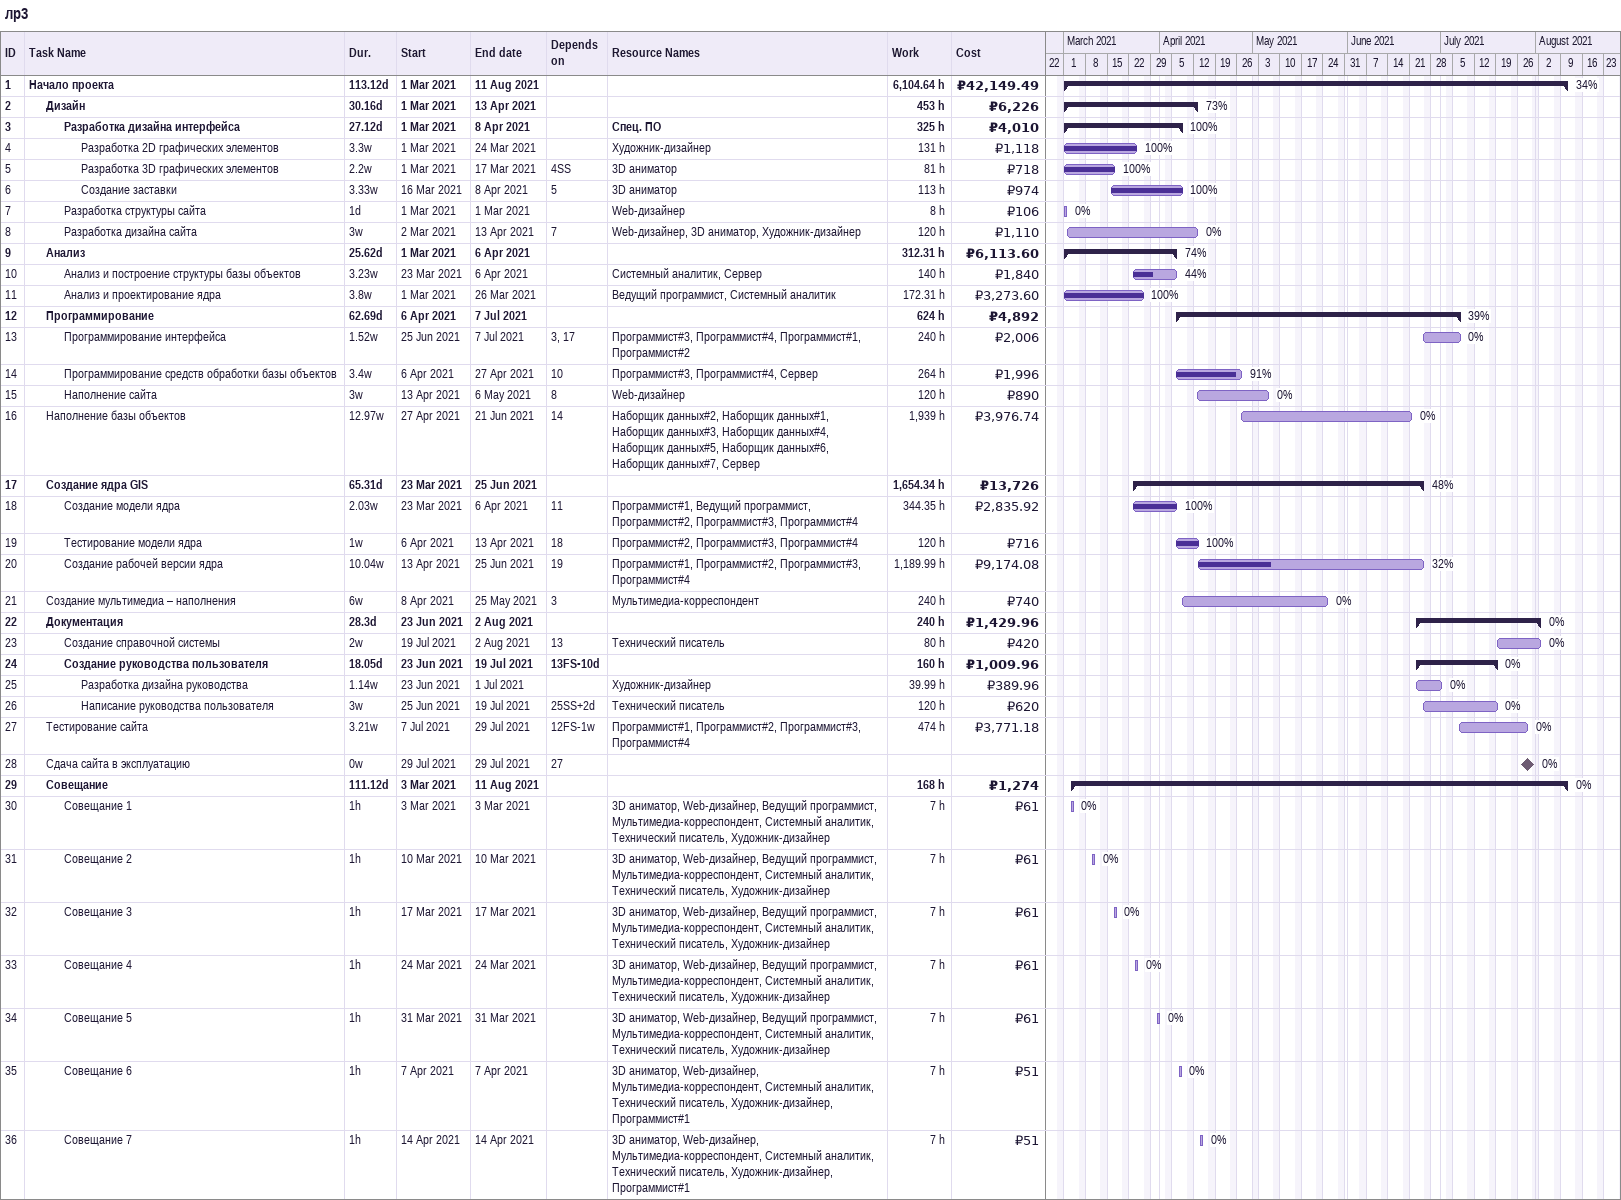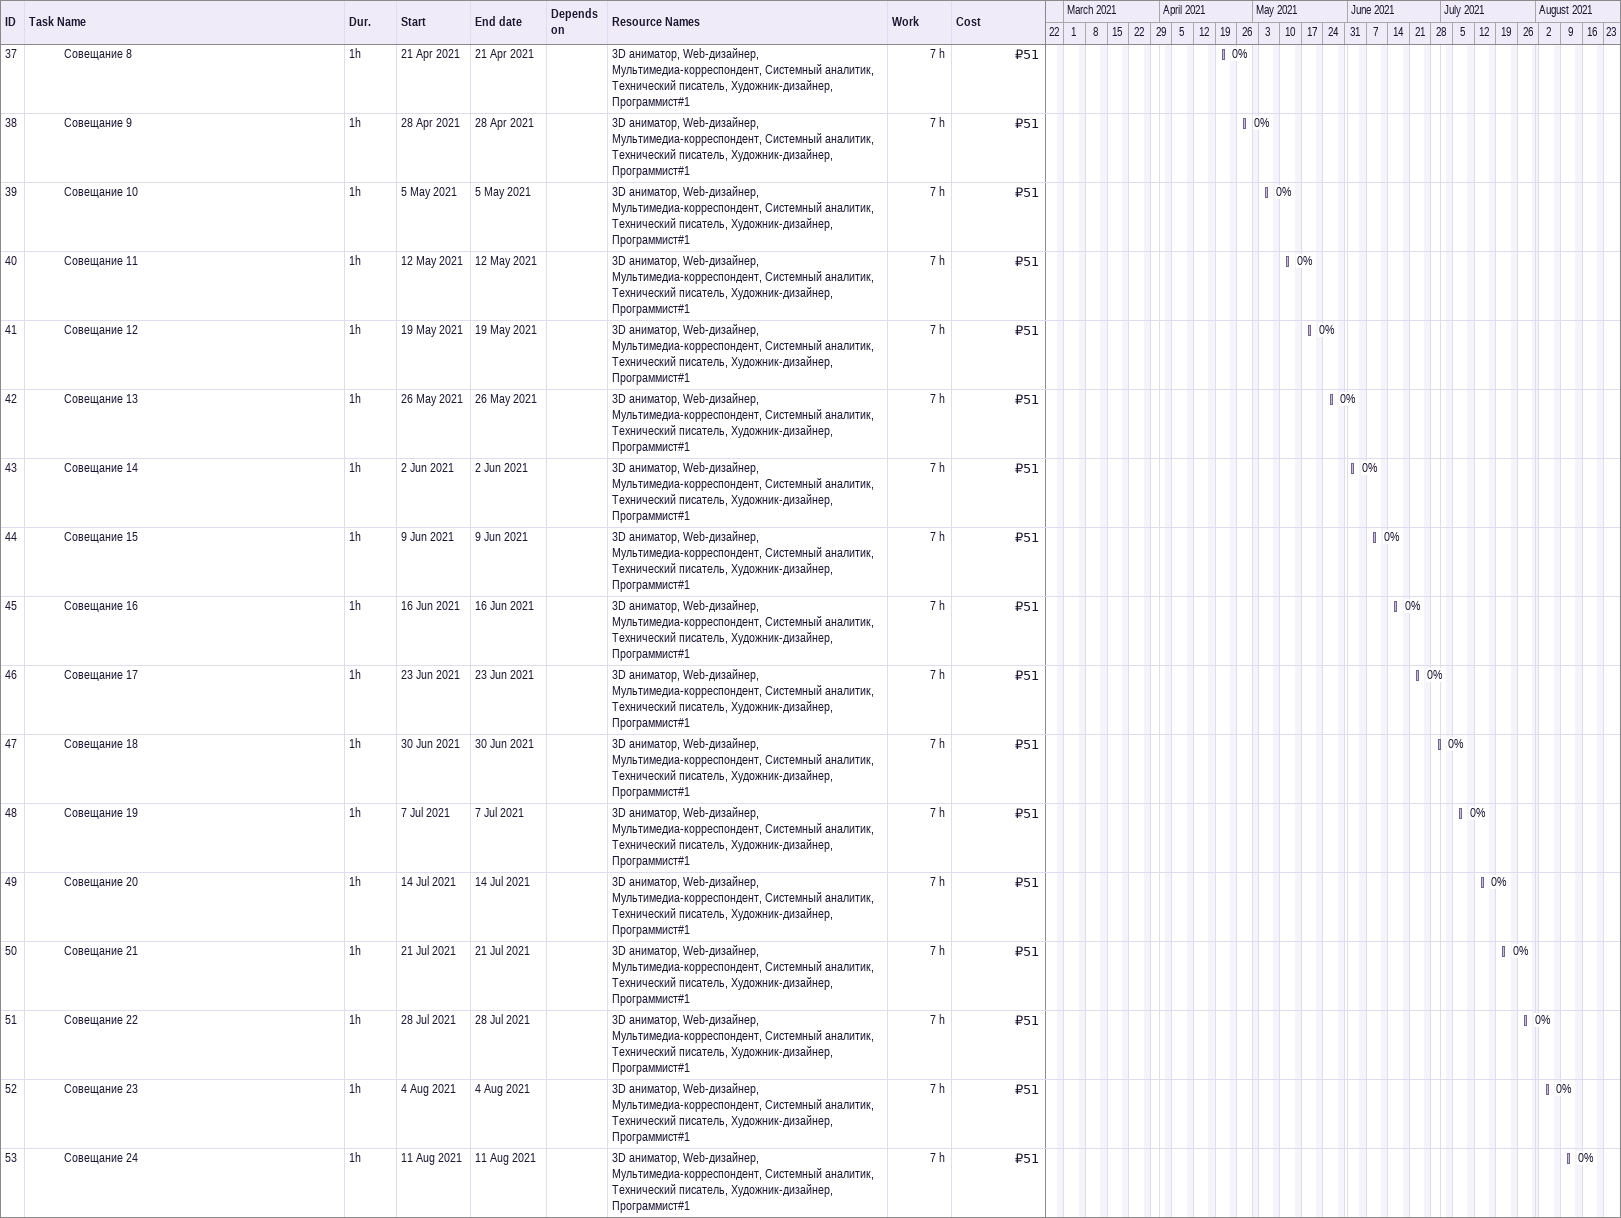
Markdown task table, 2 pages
лр3

| ID | Level | Task | Duration | Start | Finish | Predecessors | Resources | % complete | Work (h) | Cost (₽) |
|---|---|---|---|---|---|---|---|---|---|---|
| 1 | 1 | **Начало проекта** | 113.12d | 2021-03-01 | 2021-08-11 |  |  | 34 | 6104.64 | 42149.49 |
| 2 | 2 | **Дизайн** | 30.16d | 2021-03-01 | 2021-04-13 |  |  | 73 | 453 | 6226 |
| 3 | 3 | **Разработка дизайна интерфейса** | 27.12d | 2021-03-01 | 2021-04-08 |  | Спец. ПО | 100 | 325 | 4010 |
| 4 | 4 | Разработка 2D графических элементов | 3.3w | 2021-03-01 | 2021-03-24 |  | Художник-дизайнер | 100 | 131 | 1118 |
| 5 | 4 | Разработка 3D графических элементов | 2.2w | 2021-03-01 | 2021-03-17 | 4SS | 3D аниматор | 100 | 81 | 718 |
| 6 | 4 | Создание заставки | 3.33w | 2021-03-16 | 2021-04-08 | 5 | 3D аниматор | 100 | 113 | 974 |
| 7 | 3 | Разработка структуры сайта | 1d | 2021-03-01 | 2021-03-01 |  | Web-дизайнер | 0 | 8 | 106 |
| 8 | 3 | Разработка дизайна сайта | 3w | 2021-03-02 | 2021-04-13 | 7 | Web-дизайнер, 3D аниматор, Художник-дизайнер | 0 | 120 | 1110 |
| 9 | 2 | **Анализ** | 25.62d | 2021-03-01 | 2021-04-06 |  |  | 74 | 312.31 | 6113.60 |
| 10 | 3 | Анализ и построение структуры базы объектов | 3.23w | 2021-03-23 | 2021-04-06 |  | Системный аналитик, Сервер | 44 | 140 | 1840 |
| 11 | 3 | Анализ и проектирование ядра | 3.8w | 2021-03-01 | 2021-03-26 |  | Ведущий программист, Системный аналитик | 100 | 172.31 | 3273.60 |
| 12 | 2 | **Программирование** | 62.69d | 2021-04-06 | 2021-07-07 |  |  | 39 | 624 | 4892 |
| 13 | 3 | Программирование интерфейса | 1.52w | 2021-06-25 | 2021-07-07 | 3, 17 | Программист#3, Программист#4, Программист#1, Программист#2 | 0 | 240 | 2006 |
| 14 | 3 | Программирование средств обработки базы объектов | 3.4w | 2021-04-06 | 2021-04-27 | 10 | Программист#3, Программист#4, Сервер | 91 | 264 | 1996 |
| 15 | 3 | Наполнение сайта | 3w | 2021-04-13 | 2021-05-06 | 8 | Web-дизайнер | 0 | 120 | 890 |
| 16 | 2 | Наполнение базы объектов | 12.97w | 2021-04-27 | 2021-06-21 | 14 | Наборщик данных#2, Наборщик данных#1, Наборщик данных#3, Наборщик данных#4, Наборщик данных#5, Наборщик данных#6, Наборщик данных#7, Сервер | 0 | 1939 | 3976.74 |
| 17 | 2 | **Создание ядра GIS** | 65.31d | 2021-03-23 | 2021-06-25 |  |  | 48 | 1654.34 | 13726 |
| 18 | 3 | Создание модели ядра | 2.03w | 2021-03-23 | 2021-04-06 | 11 | Программист#1, Ведущий программист, Программист#2, Программист#3, Программист#4 | 100 | 344.35 | 2835.92 |
| 19 | 3 | Тестирование модели ядра | 1w | 2021-04-06 | 2021-04-13 | 18 | Программист#2, Программист#3, Программист#4 | 100 | 120 | 716 |
| 20 | 3 | Создание рабочей версии ядра | 10.04w | 2021-04-13 | 2021-06-25 | 19 | Программист#1, Программист#2, Программист#3, Программист#4 | 32 | 1189.99 | 9174.08 |
| 21 | 2 | Создание мультимедиа – наполнения | 6w | 2021-04-08 | 2021-05-25 | 3 | Мультимедиа-корреспондент | 0 | 240 | 740 |
| 22 | 2 | **Документация** | 28.3d | 2021-06-23 | 2021-08-02 |  |  | 0 | 240 | 1429.96 |
| 23 | 3 | Создание справочной системы | 2w | 2021-07-19 | 2021-08-02 | 13 | Технический писатель | 0 | 80 | 420 |
| 24 | 3 | **Создание руководства пользователя** | 18.05d | 2021-06-23 | 2021-07-19 | 13FS-10d |  | 0 | 160 | 1009.96 |
| 25 | 4 | Разработка дизайна руководства | 1.14w | 2021-06-23 | 2021-07-01 |  | Художник-дизайнер | 0 | 39.99 | 389.96 |
| 26 | 4 | Написание руководства пользователя | 3w | 2021-06-25 | 2021-07-19 | 25SS+2d | Технический писатель | 0 | 120 | 620 |
| 27 | 2 | Тестирование сайта | 3.21w | 2021-07-07 | 2021-07-29 | 12FS-1w | Программист#1, Программист#2, Программист#3, Программист#4 | 0 | 474 | 3771.18 |
| 28 | 2 | Сдача сайта в эксплуатацию | 0w | 2021-07-29 | 2021-07-29 | 27 |  | 0 |  |  |
| 29 | 2 | **Совещание** | 111.12d | 2021-03-03 | 2021-08-11 |  |  | 0 | 168 | 1274 |
| 30 | 3 | Совещание 1 | 1h | 2021-03-03 | 2021-03-03 |  | 3D аниматор, Web-дизайнер, Ведущий программист, Мультимедиа-корреспондент, Системный аналитик, Технический писатель, Художник-дизайнер | 0 | 7 | 61 |
| 31 | 3 | Совещание 2 | 1h | 2021-03-10 | 2021-03-10 |  | 3D аниматор, Web-дизайнер, Ведущий программист, Мультимедиа-корреспондент, Системный аналитик, Технический писатель, Художник-дизайнер | 0 | 7 | 61 |
| 32 | 3 | Совещание 3 | 1h | 2021-03-17 | 2021-03-17 |  | 3D аниматор, Web-дизайнер, Ведущий программист, Мультимедиа-корреспондент, Системный аналитик, Технический писатель, Художник-дизайнер | 0 | 7 | 61 |
| 33 | 3 | Совещание 4 | 1h | 2021-03-24 | 2021-03-24 |  | 3D аниматор, Web-дизайнер, Ведущий программист, Мультимедиа-корреспондент, Системный аналитик, Технический писатель, Художник-дизайнер | 0 | 7 | 61 |
| 34 | 3 | Совещание 5 | 1h | 2021-03-31 | 2021-03-31 |  | 3D аниматор, Web-дизайнер, Ведущий программист, Мультимедиа-корреспондент, Системный аналитик, Технический писатель, Художник-дизайнер | 0 | 7 | 61 |
| 35 | 3 | Совещание 6 | 1h | 2021-04-07 | 2021-04-07 |  | 3D аниматор, Web-дизайнер, Мультимедиа-корреспондент, Системный аналитик, Технический писатель, Художник-дизайнер, Программист#1 | 0 | 7 | 51 |
| 36 | 3 | Совещание 7 | 1h | 2021-04-14 | 2021-04-14 |  | 3D аниматор, Web-дизайнер, Мультимедиа-корреспондент, Системный аналитик, Технический писатель, Художник-дизайнер, Программист#1 | 0 | 7 | 51 |
| 37 | 3 | Совещание 8 | 1h | 2021-04-21 | 2021-04-21 |  | 3D аниматор, Web-дизайнер, Мультимедиа-корреспондент, Системный аналитик, Технический писатель, Художник-дизайнер, Программист#1 | 0 | 7 | 51 |
| 38 | 3 | Совещание 9 | 1h | 2021-04-28 | 2021-04-28 |  | 3D аниматор, Web-дизайнер, Мультимедиа-корреспондент, Системный аналитик, Технический писатель, Художник-дизайнер, Программист#1 | 0 | 7 | 51 |
| 39 | 3 | Совещание 10 | 1h | 2021-05-05 | 2021-05-05 |  | 3D аниматор, Web-дизайнер, Мультимедиа-корреспондент, Системный аналитик, Технический писатель, Художник-дизайнер, Программист#1 | 0 | 7 | 51 |
| 40 | 3 | Совещание 11 | 1h | 2021-05-12 | 2021-05-12 |  | 3D аниматор, Web-дизайнер, Мультимедиа-корреспондент, Системный аналитик, Технический писатель, Художник-дизайнер, Программист#1 | 0 | 7 | 51 |
| 41 | 3 | Совещание 12 | 1h | 2021-05-19 | 2021-05-19 |  | 3D аниматор, Web-дизайнер, Мультимедиа-корреспондент, Системный аналитик, Технический писатель, Художник-дизайнер, Программист#1 | 0 | 7 | 51 |
| 42 | 3 | Совещание 13 | 1h | 2021-05-26 | 2021-05-26 |  | 3D аниматор, Web-дизайнер, Мультимедиа-корреспондент, Системный аналитик, Технический писатель, Художник-дизайнер, Программист#1 | 0 | 7 | 51 |
| 43 | 3 | Совещание 14 | 1h | 2021-06-02 | 2021-06-02 |  | 3D аниматор, Web-дизайнер, Мультимедиа-корреспондент, Системный аналитик, Технический писатель, Художник-дизайнер, Программист#1 | 0 | 7 | 51 |
| 44 | 3 | Совещание 15 | 1h | 2021-06-09 | 2021-06-09 |  | 3D аниматор, Web-дизайнер, Мультимедиа-корреспондент, Системный аналитик, Технический писатель, Художник-дизайнер, Программист#1 | 0 | 7 | 51 |
| 45 | 3 | Совещание 16 | 1h | 2021-06-16 | 2021-06-16 |  | 3D аниматор, Web-дизайнер, Мультимедиа-корреспондент, Системный аналитик, Технический писатель, Художник-дизайнер, Программист#1 | 0 | 7 | 51 |
| 46 | 3 | Совещание 17 | 1h | 2021-06-23 | 2021-06-23 |  | 3D аниматор, Web-дизайнер, Мультимедиа-корреспондент, Системный аналитик, Технический писатель, Художник-дизайнер, Программист#1 | 0 | 7 | 51 |
| 47 | 3 | Совещание 18 | 1h | 2021-06-30 | 2021-06-30 |  | 3D аниматор, Web-дизайнер, Мультимедиа-корреспондент, Системный аналитик, Технический писатель, Художник-дизайнер, Программист#1 | 0 | 7 | 51 |
| 48 | 3 | Совещание 19 | 1h | 2021-07-07 | 2021-07-07 |  | 3D аниматор, Web-дизайнер, Мультимедиа-корреспондент, Системный аналитик, Технический писатель, Художник-дизайнер, Программист#1 | 0 | 7 | 51 |
| 49 | 3 | Совещание 20 | 1h | 2021-07-14 | 2021-07-14 |  | 3D аниматор, Web-дизайнер, Мультимедиа-корреспондент, Системный аналитик, Технический писатель, Художник-дизайнер, Программист#1 | 0 | 7 | 51 |
| 50 | 3 | Совещание 21 | 1h | 2021-07-21 | 2021-07-21 |  | 3D аниматор, Web-дизайнер, Мультимедиа-корреспондент, Системный аналитик, Технический писатель, Художник-дизайнер, Программист#1 | 0 | 7 | 51 |
| 51 | 3 | Совещание 22 | 1h | 2021-07-28 | 2021-07-28 |  | 3D аниматор, Web-дизайнер, Мультимедиа-корреспондент, Системный аналитик, Технический писатель, Художник-дизайнер, Программист#1 | 0 | 7 | 51 |
| 52 | 3 | Совещание 23 | 1h | 2021-08-04 | 2021-08-04 |  | 3D аниматор, Web-дизайнер, Мультимедиа-корреспондент, Системный аналитик, Технический писатель, Художник-дизайнер, Программист#1 | 0 | 7 | 51 |
| 53 | 3 | Совещание 24 | 1h | 2021-08-11 | 2021-08-11 |  | 3D аниматор, Web-дизайнер, Мультимедиа-корреспондент, Системный аналитик, Технический писатель, Художник-дизайнер, Программист#1 | 0 | 7 | 51 |
